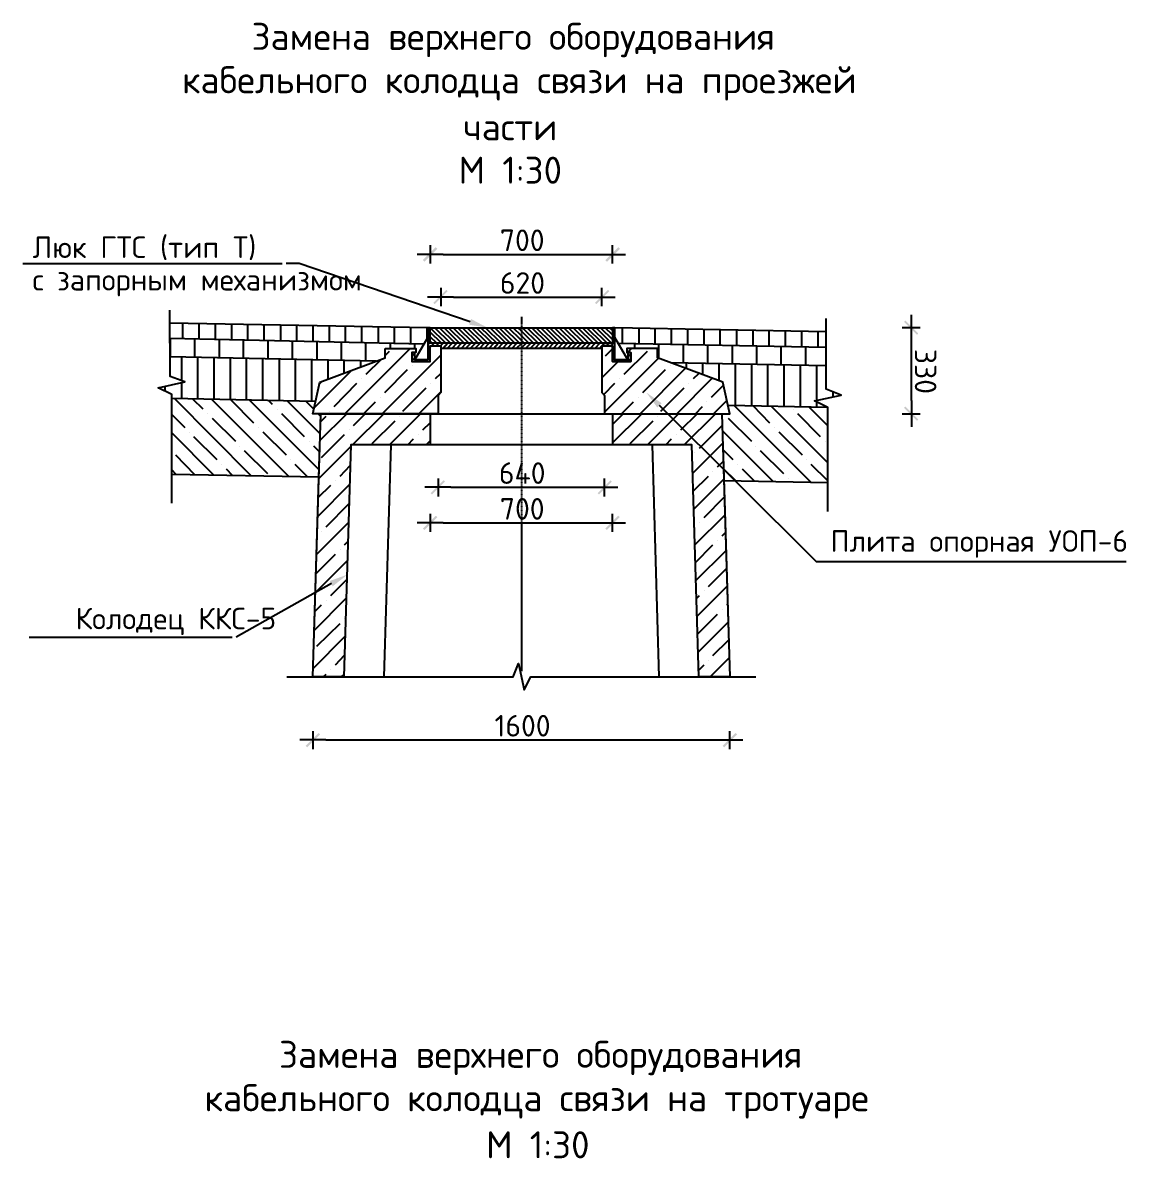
# Model space of a CAD drawing. Extents: x 8646 to 18206, y -17605 to -192.
# Drawn here: x 11720.6 to 11861.8, y -8151.9 to -8006.6 of the extents above; entities that cross this region are included whole.
import ezdxf

# ---------------------------------------------------------------- set-up
doc = ezdxf.new("R2010")
doc.units = 0
for name, color, linetype in [('PDF__0', 7, 'CONTINUOUS'), ('PDF__КОНСТРУКЦИЯ_КОЛОДЦА', 7, 'CONTINUOUS'), ('PDF__ТЕКСТ', 7, 'CONTINUOUS'), ('PDF__УСИЛЕНИЕ', 7, 'CONTINUOUS')]:
    doc.layers.add(name, color=color, linetype=linetype)
doc.styles.add('PDF_ISOCPEUR', font='isocpeur.ttf')

msp = doc.modelspace()

# ---------------------------------------------------------------- linework, layer by layer
at = {"layer": 'PDF__0', "linetype": 'CONTINUOUS'}
for points in [[(11774.399, -8036.249), (11771.094, -8036.249)], [(11772.746, -8035.062), (11772.746, -8037.393)], [(11794.444, -8036.249), (11797.75, -8036.249)], [(11796.097, -8037.393), (11796.097, -8035.062)], [(11774.103, -8040.529), (11774.103, -8042.86)], [(11794.741, -8042.86), (11794.741, -8040.529)], [(11775.755, -8041.716), (11772.407, -8041.716)], [(11793.088, -8041.716), (11796.436, -8041.716)], [(11834.323, -8047.267), (11834.323, -8043.962)], [(11835.467, -8045.615), (11833.136, -8045.615)], [(11834.323, -8054.938), (11834.323, -8058.286)], [(11833.136, -8056.633), (11835.467, -8056.633)], [(11773.763, -8064.897), (11773.763, -8067.228)], [(11795.08, -8067.228), (11795.08, -8064.897)], [(11775.416, -8066.041), (11772.068, -8066.041)], [(11793.427, -8066.041), (11796.775, -8066.041)], [(11772.746, -8069.431), (11772.746, -8071.762)], [(11796.097, -8071.762), (11796.097, -8069.431)], [(11774.399, -8070.576), (11771.094, -8070.576)], [(11794.444, -8070.576), (11797.75, -8070.576)], [(11757.744, -8097.232), (11757.744, -8099.563)], [(11811.099, -8099.563), (11811.099, -8097.232)], [(11759.397, -8098.376), (11756.092, -8098.376)], [(11809.446, -8098.376), (11812.752, -8098.376)]]:
    msp.add_lwpolyline(points, dxfattribs=at)
for points in [[(11773.467, -8035.317), (11772.026, -8037.181), (11771.814, -8036.969)], [(11773.679, -8035.528), (11773.467, -8035.317), (11772.026, -8037.181)], [(11795.165, -8036.969), (11795.377, -8037.181), (11796.817, -8035.317)], [(11795.377, -8037.181), (11796.817, -8035.317), (11797.029, -8035.528)], [(11774.823, -8040.783), (11773.34, -8042.606), (11773.17, -8042.436)], [(11774.992, -8040.953), (11774.823, -8040.783), (11773.34, -8042.606)], [(11793.851, -8042.436), (11794.02, -8042.606), (11795.504, -8040.783)], [(11794.02, -8042.606), (11795.504, -8040.783), (11795.673, -8040.953)], [(11835.213, -8046.335), (11833.39, -8044.894), (11833.56, -8044.682)], [(11835.043, -8046.547), (11835.213, -8046.335), (11833.39, -8044.894)], [(11833.56, -8055.701), (11833.39, -8055.87), (11835.213, -8057.353)], [(11833.39, -8055.87), (11835.213, -8057.353), (11835.043, -8057.523)], [(11774.484, -8065.151), (11773.001, -8066.973), (11772.831, -8066.804)], [(11774.653, -8065.321), (11774.484, -8065.151), (11773.001, -8066.973)], [(11794.19, -8066.804), (11794.36, -8066.973), (11795.843, -8065.151)], [(11794.36, -8066.973), (11795.843, -8065.151), (11796.012, -8065.321)], [(11773.467, -8069.686), (11772.026, -8071.508), (11771.814, -8071.338)], [(11773.679, -8069.855), (11773.467, -8069.686), (11772.026, -8071.508)], [(11795.165, -8071.338), (11795.377, -8071.508), (11796.817, -8069.686)], [(11795.377, -8071.508), (11796.817, -8069.686), (11797.029, -8069.855)], [(11758.465, -8097.486), (11757.024, -8099.308), (11756.812, -8099.139)], [(11758.677, -8097.656), (11758.465, -8097.486), (11757.024, -8099.308)], [(11810.167, -8099.139), (11810.379, -8099.308), (11811.82, -8097.486)], [(11810.379, -8099.308), (11811.82, -8097.486), (11812.031, -8097.656)]]:
    msp.add_solid(points, dxfattribs=at)
at = {"layer": 'PDF__КОНСТРУКЦИЯ_КОЛОДЦА', "linetype": 'CONTINUOUS'}
for points in [[(11739.691, -8068.075), (11739.691, -8054.175), (11737.954, -8053.327), (11741.344, -8052.565), (11739.479, -8051.844), (11739.437, -8043.368)], [(11823.643, -8069.135), (11823.643, -8055.828), (11821.948, -8054.98), (11825.338, -8054.26), (11823.431, -8053.497), (11823.431, -8044.428)]]:
    msp.add_lwpolyline(points, dxfattribs=at)
at = {"layer": 'PDF__УСИЛЕНИЕ', "linetype": 'CONTINUOUS'}
for points in [[(11774.399, -8036.249), (11794.444, -8036.249)], [(11775.755, -8041.716), (11793.088, -8041.716)], [(11772.45, -8045.615), (11739.437, -8045.021)], [(11741.09, -8047.055), (11741.09, -8045.064)], [(11743.208, -8047.098), (11743.208, -8045.106)], [(11745.285, -8047.14), (11745.285, -8045.106)], [(11747.362, -8047.183), (11747.362, -8045.148)], [(11749.438, -8047.225), (11749.438, -8045.191)], [(11784.443, -8044.216), (11784.443, -8044.343), (11784.443, -8044.386), (11784.443, -8044.513), (11784.443, -8044.555), (11784.443, -8044.682), (11784.443, -8044.725), (11784.443, -8044.852), (11784.443, -8044.894), (11784.443, -8045.021)], [(11784.443, -8045.064), (11784.443, -8045.148)], [(11784.443, -8045.191), (11784.443, -8045.191)], [(11751.515, -8047.267), (11751.515, -8045.233)], [(11753.634, -8047.31), (11753.634, -8045.275)], [(11755.71, -8047.352), (11755.71, -8045.318)], [(11757.787, -8047.437), (11757.787, -8045.36)], [(11759.863, -8047.479), (11759.863, -8045.403)], [(11761.94, -8047.522), (11761.94, -8045.445)], [(11764.016, -8047.564), (11764.016, -8045.445)], [(11766.135, -8047.606), (11766.135, -8045.487)], [(11768.212, -8047.649), (11768.212, -8045.53)], [(11770.288, -8047.691), (11770.288, -8045.572)], [(11772.365, -8047.013), (11772.365, -8045.615)], [(11772.45, -8046.038), (11772.746, -8045.742)], [(11772.45, -8046.632), (11772.746, -8046.335)], [(11774.781, -8047.606), (11772.746, -8045.615)], [(11774.187, -8047.606), (11772.746, -8046.208)], [(11775.374, -8047.606), (11773.34, -8045.615)], [(11775.967, -8047.606), (11773.933, -8045.615)], [(11776.518, -8047.606), (11774.526, -8045.615)], [(11777.111, -8047.606), (11775.12, -8045.615)], [(11777.705, -8047.606), (11775.713, -8045.615)], [(11778.298, -8047.606), (11776.306, -8045.615)], [(11778.891, -8047.606), (11776.9, -8045.615)], [(11779.485, -8047.606), (11777.493, -8045.615)], [(11780.078, -8047.606), (11778.086, -8045.615)], [(11780.671, -8047.606), (11778.679, -8045.615)], [(11781.265, -8047.606), (11779.23, -8045.615)], [(11781.858, -8047.606), (11779.824, -8045.615)], [(11782.451, -8047.606), (11780.417, -8045.615)], [(11783.002, -8047.606), (11781.01, -8045.615)], [(11783.595, -8047.606), (11781.604, -8045.615)], [(11784.189, -8047.606), (11782.197, -8045.615)], [(11784.782, -8047.606), (11784.443, -8047.267), (11782.79, -8045.615)], [(11785.375, -8047.606), (11784.443, -8046.674), (11783.383, -8045.615)], [(11785.969, -8047.606), (11784.443, -8046.081), (11783.977, -8045.615)], [(11784.443, -8045.233), (11784.443, -8045.318)], [(11784.443, -8045.36), (11784.443, -8045.36)], [(11784.443, -8045.403), (11784.443, -8045.487)], [(11784.443, -8045.53), (11784.443, -8045.53)], [(11784.443, -8045.572), (11784.443, -8045.657)], [(11784.443, -8045.699), (11784.443, -8045.699)], [(11784.443, -8045.742), (11784.443, -8045.826)], [(11784.443, -8045.869), (11784.443, -8045.869)], [(11784.443, -8045.911), (11784.443, -8045.996)], [(11784.443, -8046.038), (11784.443, -8046.038)], [(11784.443, -8046.081), (11784.443, -8046.165)], [(11784.443, -8046.208), (11784.443, -8046.208)], [(11784.443, -8046.25), (11784.443, -8046.335)], [(11784.443, -8046.377), (11784.443, -8046.377)], [(11784.443, -8046.42), (11784.443, -8046.504)], [(11784.443, -8046.547), (11784.443, -8046.547)], [(11784.443, -8046.589), (11784.443, -8046.674)], [(11786.562, -8047.606), (11784.57, -8045.615)], [(11787.155, -8047.606), (11785.163, -8045.615)], [(11787.748, -8047.606), (11785.757, -8045.615)], [(11788.342, -8047.606), (11786.308, -8045.615)], [(11788.935, -8047.606), (11786.901, -8045.615)], [(11789.486, -8047.606), (11787.494, -8045.615)], [(11790.079, -8047.606), (11788.087, -8045.615)], [(11790.673, -8047.606), (11788.681, -8045.615)], [(11791.266, -8047.606), (11789.274, -8045.615)], [(11791.859, -8047.606), (11789.867, -8045.615)], [(11792.452, -8047.606), (11790.461, -8045.615)], [(11793.046, -8047.606), (11791.054, -8045.615)], [(11793.639, -8047.606), (11791.647, -8045.615)], [(11794.232, -8047.606), (11792.241, -8045.615)], [(11794.826, -8047.606), (11792.792, -8045.615)], [(11795.419, -8047.606), (11793.385, -8045.615)], [(11795.97, -8047.606), (11793.978, -8045.615)], [(11794.571, -8045.615), (11796.097, -8047.14), (11796.394, -8046.844)], [(11796.097, -8046.547), (11795.165, -8045.615)], [(11796.097, -8045.954), (11795.758, -8045.615)], [(11796.097, -8045.996), (11796.394, -8045.657)], [(11796.097, -8046.589), (11796.394, -8046.25)], [(11823.431, -8046.165), (11796.394, -8045.615)], [(11797.368, -8047.649), (11797.368, -8045.657)], [(11799.487, -8047.691), (11799.487, -8045.699)], [(11801.564, -8047.733), (11801.564, -8045.699)], [(11803.64, -8047.776), (11803.64, -8045.742)], [(11805.717, -8047.818), (11805.717, -8045.784)], [(11807.794, -8047.861), (11807.794, -8045.826)], [(11809.87, -8047.903), (11809.87, -8045.869)], [(11811.989, -8047.945), (11811.989, -8045.911)], [(11814.066, -8047.988), (11814.066, -8045.954)], [(11816.142, -8048.03), (11816.142, -8045.996)], [(11818.219, -8048.072), (11818.219, -8046.038)], [(11820.295, -8048.115), (11820.295, -8046.081)], [(11822.414, -8048.157), (11822.414, -8046.123)], [(11771.941, -8047.733), (11739.437, -8047.013)], [(11739.522, -8049.344), (11739.522, -8047.013)], [(11742.658, -8049.429), (11742.658, -8047.098)], [(11745.794, -8049.471), (11745.794, -8047.14)], [(11748.887, -8049.556), (11748.887, -8047.225)], [(11752.023, -8049.598), (11752.023, -8047.31)], [(11755.159, -8049.683), (11755.159, -8047.352)], [(11758.295, -8049.725), (11758.295, -8047.437)], [(11761.389, -8049.81), (11761.389, -8047.479)], [(11764.525, -8049.852), (11764.525, -8047.564)], [(11767.661, -8048.284), (11767.661, -8047.649)], [(11770.797, -8049.725), (11772.45, -8046.886)], [(11770.797, -8048.284), (11770.797, -8047.691)], [(11772.45, -8047.225), (11772.746, -8046.928)], [(11772.45, -8047.818), (11772.746, -8047.522)], [(11772.45, -8048.412), (11772.746, -8048.115), (11772.916, -8047.945), (11773.213, -8047.606)], [(11773.594, -8047.606), (11772.746, -8046.801)], [(11773.001, -8047.606), (11772.746, -8047.352)], [(11773.509, -8047.945), (11773.806, -8047.606)], [(11774.06, -8047.945), (11774.399, -8047.606)], [(11774.399, -8048.242), (11774.992, -8047.606)], [(11774.992, -8048.242), (11775.586, -8047.606)], [(11775.586, -8048.242), (11776.179, -8047.606)], [(11776.179, -8048.242), (11776.772, -8047.606)], [(11776.772, -8048.242), (11777.366, -8047.606)], [(11777.323, -8048.242), (11777.959, -8047.606)], [(11777.917, -8048.242), (11778.552, -8047.606)], [(11778.51, -8048.242), (11779.146, -8047.606)], [(11779.103, -8048.242), (11779.696, -8047.606)], [(11779.696, -8048.242), (11780.29, -8047.606)], [(11780.29, -8048.242), (11780.883, -8047.606)], [(11780.883, -8048.242), (11781.476, -8047.606)], [(11781.476, -8048.242), (11782.07, -8047.606)], [(11782.07, -8048.242), (11782.663, -8047.606)], [(11782.663, -8048.242), (11783.256, -8047.606)], [(11783.256, -8048.242), (11783.85, -8047.606)], [(11783.807, -8048.242), (11784.443, -8047.649), (11784.443, -8047.606), (11784.443, -8047.691)], [(11784.401, -8048.242), (11784.443, -8048.2), (11785.036, -8047.606)], [(11784.443, -8046.716), (11784.443, -8046.716)], [(11784.443, -8046.759), (11784.443, -8046.844)], [(11784.443, -8046.886), (11784.443, -8046.886)], [(11784.443, -8046.928), (11784.443, -8047.013)], [(11784.443, -8047.055), (11784.443, -8047.055)], [(11784.443, -8047.098), (11784.443, -8047.183)], [(11784.443, -8047.225), (11784.443, -8047.225)], [(11784.443, -8047.267), (11784.443, -8047.352)], [(11784.443, -8047.394), (11784.443, -8047.394)], [(11784.443, -8047.437), (11784.443, -8047.522)], [(11784.443, -8047.564), (11784.443, -8047.564)], [(11784.443, -8047.733), (11784.443, -8047.733)], [(11784.443, -8047.776), (11784.443, -8047.861)], [(11784.443, -8047.903), (11784.443, -8047.903)], [(11784.443, -8047.945), (11784.443, -8048.03)], [(11784.443, -8048.072), (11784.443, -8048.072)], [(11784.443, -8048.115), (11784.443, -8048.2)], [(11784.994, -8048.242), (11785.63, -8047.606)], [(11785.587, -8048.242), (11786.223, -8047.606)], [(11786.18, -8048.242), (11786.774, -8047.606)], [(11786.774, -8048.242), (11787.367, -8047.606)], [(11787.367, -8048.242), (11787.96, -8047.606)], [(11787.96, -8048.242), (11788.554, -8047.606)], [(11788.554, -8048.242), (11789.147, -8047.606)], [(11789.147, -8048.242), (11789.74, -8047.606)], [(11789.74, -8048.242), (11790.334, -8047.606)], [(11790.334, -8048.242), (11790.927, -8047.606)], [(11790.884, -8048.242), (11791.52, -8047.606)], [(11791.478, -8048.242), (11792.113, -8047.606)], [(11792.071, -8048.242), (11792.707, -8047.606)], [(11792.664, -8048.242), (11793.258, -8047.606)], [(11793.258, -8048.242), (11793.851, -8047.606)], [(11793.851, -8048.242), (11794.444, -8047.606)], [(11794.444, -8048.242), (11795.038, -8047.606)], [(11795.207, -8049.217), (11796.097, -8048.327), (11796.394, -8048.03)], [(11795.292, -8047.945), (11795.631, -8047.606)], [(11795.885, -8047.945), (11796.394, -8047.437)], [(11798.046, -8049.725), (11796.394, -8046.886)], [(11823.431, -8048.157), (11796.86, -8047.649)], [(11798.936, -8048.284), (11798.936, -8047.649)], [(11802.03, -8049.513), (11802.03, -8047.733)], [(11805.166, -8050.149), (11805.166, -8047.776)], [(11808.302, -8050.191), (11808.302, -8047.861)], [(11811.438, -8050.234), (11811.438, -8047.903)], [(11814.574, -8050.319), (11814.574, -8047.988)], [(11817.668, -8050.361), (11817.668, -8048.03)], [(11820.804, -8050.446), (11820.804, -8048.115)], [(11834.323, -8054.938), (11834.323, -8047.267)], [(11765.839, -8049.895), (11739.437, -8049.344)], [(11740.962, -8052.395), (11740.962, -8049.386)], [(11743.039, -8054.768), (11743.039, -8049.429)], [(11745.115, -8054.811), (11745.115, -8049.471)], [(11747.192, -8054.853), (11747.192, -8049.513)], [(11749.269, -8054.895), (11749.269, -8049.556)], [(11761.855, -8056.633), (11770.204, -8048.284)], [(11766.601, -8056.633), (11774.103, -8049.132)], [(11766.983, -8049.174), (11767.534, -8048.623)], [(11770.416, -8049.259), (11770.797, -8048.878)], [(11770.416, -8049.852), (11770.797, -8049.471)], [(11772.45, -8049.005), (11772.746, -8048.708)], [(11772.45, -8049.598), (11772.746, -8049.259)], [(11784.443, -8048.242), (11784.443, -8048.242)], [(11784.443, -8048.284), (11784.443, -8048.369)], [(11784.443, -8048.412), (11784.443, -8048.412)], [(11784.443, -8048.454), (11784.443, -8048.539)], [(11784.443, -8048.581), (11784.443, -8048.581)], [(11784.443, -8048.623), (11784.443, -8048.708)], [(11784.443, -8048.751), (11784.443, -8048.751)], [(11784.443, -8048.793), (11784.443, -8048.878)], [(11784.443, -8048.92), (11784.443, -8048.92)], [(11784.443, -8048.962), (11784.443, -8049.047)], [(11784.443, -8049.09), (11784.443, -8049.09)], [(11784.443, -8049.132), (11784.443, -8049.217)], [(11784.443, -8049.259), (11784.443, -8049.259)], [(11784.443, -8049.301), (11784.443, -8049.386)], [(11784.443, -8049.429), (11784.443, -8049.429)], [(11784.443, -8049.471), (11784.443, -8049.556)], [(11795.08, -8056.421), (11801.988, -8049.513)], [(11796.097, -8048.92), (11796.394, -8048.623)], [(11796.097, -8049.513), (11796.394, -8049.217)], [(11797.58, -8051.548), (11800.547, -8048.623)], [(11798.004, -8048.793), (11798.513, -8048.284)], [(11798.004, -8049.937), (11798.428, -8049.556)], [(11798.046, -8049.344), (11798.428, -8048.962)], [(11751.345, -8054.938), (11751.345, -8049.598)], [(11753.464, -8054.98), (11753.464, -8049.641)], [(11755.541, -8055.023), (11755.541, -8049.683)], [(11757.617, -8055.065), (11757.617, -8049.725)], [(11759.694, -8052.226), (11759.694, -8049.768)], [(11761.77, -8051.42), (11761.77, -8049.81)], [(11763.889, -8050.615), (11763.889, -8049.852)], [(11764.567, -8051.548), (11766.517, -8049.641)], [(11766.941, -8053.921), (11769.865, -8050.954)], [(11770.458, -8050.403), (11770.458, -8050.403)], [(11770.882, -8049.937), (11771.136, -8049.725)], [(11771.475, -8049.937), (11771.729, -8049.725)], [(11772.068, -8049.937), (11772.323, -8049.725)], [(11772.662, -8049.937), (11772.746, -8049.852)], [(11784.443, -8049.598), (11784.443, -8049.598)], [(11784.443, -8049.641), (11784.443, -8049.725)], [(11784.443, -8049.768), (11784.443, -8049.768)], [(11784.443, -8049.81), (11784.443, -8049.895)], [(11784.443, -8049.937), (11784.443, -8049.937)], [(11784.443, -8049.98), (11784.443, -8050.064)], [(11784.443, -8050.107), (11784.443, -8050.107)], [(11784.443, -8050.149), (11784.443, -8050.234)], [(11784.443, -8050.276), (11784.443, -8050.276)], [(11784.443, -8050.319), (11784.443, -8050.403)], [(11784.443, -8050.446), (11784.443, -8050.446)], [(11784.443, -8050.488), (11784.443, -8050.573)], [(11784.443, -8050.615), (11784.443, -8050.615)], [(11784.443, -8050.658), (11784.443, -8050.742)], [(11784.443, -8050.785), (11784.443, -8050.785)], [(11784.443, -8050.827), (11784.443, -8050.912)], [(11784.443, -8050.954), (11784.443, -8050.954)], [(11784.443, -8050.997), (11784.443, -8051.081)], [(11794.741, -8052.014), (11796.817, -8049.937), (11797.072, -8049.725)], [(11796.267, -8049.937), (11796.478, -8049.725)], [(11797.411, -8049.937), (11797.665, -8049.725)], [(11799.614, -8056.633), (11805.42, -8050.785)], [(11799.954, -8053.921), (11802.878, -8050.954)], [(11803.471, -8050.403), (11803.471, -8050.403)], [(11823.431, -8050.488), (11803.556, -8050.107)], [(11805.547, -8050.827), (11805.547, -8050.149)], [(11807.624, -8051.632), (11807.624, -8050.191)], [(11809.743, -8052.437), (11809.743, -8050.234)], [(11811.82, -8055.574), (11811.82, -8050.276)], [(11813.896, -8055.616), (11813.896, -8050.319)], [(11815.973, -8055.658), (11815.973, -8050.361)], [(11818.049, -8055.701), (11818.049, -8050.403)], [(11820.126, -8055.743), (11820.126, -8050.446)], [(11822.245, -8054.938), (11822.245, -8050.488)], [(11757.914, -8055.87), (11762.703, -8051.081)], [(11763.974, -8052.141), (11763.974, -8052.141)], [(11773.424, -8052.141), (11774.103, -8051.463)], [(11784.443, -8051.124), (11784.443, -8051.124)], [(11784.443, -8051.166), (11784.443, -8051.251)], [(11784.443, -8051.293), (11784.443, -8051.293)], [(11784.443, -8051.336), (11784.443, -8051.42)], [(11784.443, -8051.463), (11784.443, -8051.463)], [(11784.443, -8051.505), (11784.443, -8051.59)], [(11784.443, -8051.632), (11784.443, -8051.632)], [(11784.443, -8051.675), (11784.443, -8051.759)], [(11784.443, -8051.802), (11784.443, -8051.802)], [(11784.443, -8051.844), (11784.443, -8051.929)], [(11784.443, -8051.971), (11784.443, -8051.971)], [(11784.443, -8052.014), (11784.443, -8052.098)], [(11784.443, -8052.141), (11784.443, -8052.141)], [(11784.443, -8052.183), (11784.443, -8052.268)], [(11784.443, -8052.31), (11784.443, -8052.31)], [(11784.443, -8052.353), (11784.443, -8052.437)], [(11784.443, -8052.48), (11784.443, -8052.48)], [(11796.987, -8052.141), (11796.987, -8052.141)], [(11804.319, -8056.633), (11808.853, -8052.098)], [(11806.437, -8052.141), (11807.116, -8051.463)], [(11738.843, -8053.751), (11738.843, -8053.116)], [(11740.962, -8054.726), (11740.962, -8052.649)], [(11758.592, -8052.819), (11758.889, -8052.522)], [(11760.457, -8055.701), (11763.381, -8052.734)], [(11769.271, -8056.294), (11772.238, -8053.327)], [(11771.306, -8056.633), (11774.103, -8053.836)], [(11772.831, -8052.734), (11772.831, -8052.734)], [(11784.443, -8052.522), (11784.443, -8052.607)], [(11784.443, -8052.649), (11784.443, -8052.649)], [(11784.443, -8052.692), (11784.443, -8052.777)], [(11784.443, -8052.819), (11784.443, -8052.819)], [(11784.443, -8052.861), (11784.443, -8052.946)], [(11784.443, -8052.988), (11784.443, -8052.988)], [(11784.443, -8053.031), (11784.443, -8053.116)], [(11784.443, -8053.158), (11784.443, -8053.158)], [(11784.443, -8053.2), (11784.443, -8053.285)], [(11784.443, -8053.327), (11784.443, -8053.327)], [(11784.443, -8053.37), (11784.443, -8053.455)], [(11784.443, -8053.497), (11784.443, -8053.497)], [(11784.443, -8053.539), (11784.443, -8053.624)], [(11784.443, -8053.666), (11784.443, -8053.666)], [(11784.443, -8053.709), (11784.443, -8053.794)], [(11784.443, -8053.836), (11784.443, -8053.836)], [(11784.443, -8053.878), (11784.443, -8053.963)], [(11794.995, -8054.175), (11796.394, -8052.734)], [(11802.284, -8056.294), (11805.251, -8053.327)], [(11805.844, -8052.734), (11805.844, -8052.734)], [(11808.768, -8054.514), (11810.294, -8052.988)], [(11824.321, -8054.472), (11824.321, -8053.836)], [(11758.083, -8055.065), (11739.691, -8054.684)], [(11749.862, -8064.558), (11740.03, -8054.684)], [(11743.717, -8056.04), (11742.403, -8054.768)], [(11754.651, -8064.643), (11744.819, -8054.811)], [(11750.201, -8057.82), (11747.277, -8054.895)], [(11758.55, -8063.795), (11749.65, -8054.895)], [(11752.574, -8055.446), (11752.066, -8054.938)], [(11758.677, -8059.218), (11754.439, -8054.98)], [(11757.871, -8056.04), (11756.854, -8055.023)], [(11764.228, -8056.633), (11765.754, -8055.107)], [(11766.347, -8054.514), (11766.347, -8054.514)], [(11784.443, -8054.006), (11784.443, -8054.006)], [(11784.443, -8054.048), (11784.443, -8054.133)], [(11784.443, -8054.175), (11784.443, -8054.175)], [(11784.443, -8054.217), (11784.443, -8054.302)], [(11784.443, -8054.345), (11784.443, -8054.345)], [(11784.443, -8054.387), (11784.443, -8054.472)], [(11784.443, -8054.514), (11784.443, -8054.514)], [(11784.443, -8054.556), (11784.443, -8054.641)], [(11784.443, -8054.684), (11784.443, -8054.684)], [(11784.443, -8054.726), (11784.443, -8054.811)], [(11784.443, -8054.853), (11784.443, -8054.853)], [(11784.443, -8054.895), (11784.443, -8054.98)], [(11784.443, -8055.023), (11784.443, -8055.023)], [(11784.443, -8055.065), (11784.443, -8055.15)], [(11784.443, -8055.192), (11784.443, -8055.192)], [(11784.443, -8055.234), (11784.443, -8055.319)], [(11784.443, -8055.362), (11784.443, -8055.362)], [(11797.241, -8056.633), (11798.767, -8055.107)], [(11799.36, -8054.514), (11799.36, -8054.514)], [(11808.175, -8055.107), (11808.175, -8055.107)], [(11809.023, -8056.633), (11810.718, -8054.938)], [(11822.245, -8055.785), (11822.245, -8055.15)], [(11741.386, -8058.413), (11739.691, -8056.718)], [(11744.31, -8056.633), (11744.31, -8056.633)], [(11753.167, -8056.04), (11753.167, -8056.04)], [(11756.685, -8059.599), (11753.761, -8056.633)], [(11758.719, -8056.93), (11758.422, -8056.633)], [(11759.863, -8056.294), (11759.863, -8056.294)], [(11773.679, -8056.633), (11773.763, -8056.548)], [(11783.426, -8056.633), (11809.107, -8056.633)], [(11784.443, -8055.404), (11784.443, -8055.489)], [(11784.443, -8055.531), (11784.443, -8055.531)], [(11784.443, -8055.574), (11784.443, -8055.658)], [(11784.443, -8055.701), (11784.443, -8055.701)], [(11784.443, -8055.743), (11784.443, -8055.828)], [(11784.443, -8055.87), (11784.443, -8055.87)], [(11784.443, -8055.913), (11784.443, -8055.997)], [(11784.443, -8056.04), (11784.443, -8056.04)], [(11784.443, -8056.082), (11784.443, -8056.167)], [(11784.443, -8056.209), (11784.443, -8056.209)], [(11784.443, -8056.252), (11784.443, -8056.336)], [(11784.443, -8056.379), (11784.443, -8056.379)], [(11784.443, -8056.421), (11784.443, -8056.506)], [(11784.443, -8056.548), (11784.443, -8056.548)], [(11784.443, -8056.591), (11784.443, -8056.675)], [(11784.443, -8056.718), (11784.443, -8056.718)], [(11784.443, -8056.76), (11784.443, -8056.845)], [(11802.072, -8055.531), (11822.16, -8075.534), (11823.855, -8075.534), (11861.826, -8075.534)], [(11806.692, -8056.633), (11807.582, -8055.701)], [(11810.336, -8056.633), (11810.336, -8056.633)], [(11823.643, -8055.828), (11810.887, -8055.574)], [(11821.524, -8065.448), (11811.65, -8055.574)], [(11816.227, -8057.82), (11814.066, -8055.616)], [(11823.643, -8062.905), (11816.439, -8055.701)], [(11819.193, -8056.04), (11819.193, -8056.04)], [(11822.711, -8059.599), (11819.787, -8056.633)], [(11823.643, -8058.159), (11821.27, -8055.785)], [(11747.87, -8060.193), (11744.904, -8057.226)], [(11784.443, -8056.887), (11784.443, -8056.887)], [(11784.443, -8056.93), (11784.443, -8057.014)], [(11784.443, -8057.057), (11784.443, -8057.057)], [(11784.443, -8057.099), (11784.443, -8057.184)], [(11784.443, -8057.226), (11784.443, -8057.226)], [(11784.443, -8057.269), (11784.443, -8057.353)], [(11784.443, -8057.396), (11784.443, -8057.396)], [(11784.443, -8057.438), (11784.443, -8057.523)], [(11784.443, -8057.565), (11784.443, -8057.565)], [(11784.443, -8057.608), (11784.443, -8057.692)], [(11784.443, -8057.735), (11784.443, -8057.735)], [(11784.443, -8057.777), (11784.443, -8057.862)], [(11784.443, -8057.904), (11784.443, -8057.904)], [(11784.443, -8057.947), (11784.443, -8058.031)], [(11784.443, -8058.074), (11784.443, -8058.074)], [(11784.443, -8058.116), (11784.443, -8058.201)], [(11784.443, -8058.243), (11784.443, -8058.243)], [(11784.443, -8058.286), (11784.443, -8058.371)], [(11813.896, -8060.193), (11810.93, -8057.226)], [(11745.073, -8064.473), (11739.691, -8059.091)], [(11741.937, -8059.006), (11741.937, -8059.006)], [(11745.497, -8062.524), (11742.53, -8059.599)], [(11750.794, -8058.413), (11750.794, -8058.413)], [(11754.354, -8061.93), (11751.388, -8059.006)], [(11784.443, -8058.413), (11784.443, -8058.413)], [(11784.443, -8058.455), (11784.443, -8058.54)], [(11784.443, -8058.582), (11784.443, -8058.582)], [(11784.443, -8058.625), (11784.443, -8058.71)], [(11784.443, -8058.752), (11784.443, -8058.752)], [(11784.443, -8058.794), (11784.443, -8058.879)], [(11784.443, -8058.921), (11784.443, -8058.921)], [(11784.443, -8058.964), (11784.443, -8059.049)], [(11784.443, -8059.091), (11784.443, -8059.091)], [(11784.443, -8059.133), (11784.443, -8059.218)], [(11784.443, -8059.26), (11784.443, -8059.26)], [(11784.443, -8059.303), (11784.443, -8059.388)], [(11784.443, -8059.43), (11784.443, -8059.43)], [(11784.443, -8059.472), (11784.443, -8059.557)], [(11784.443, -8059.599), (11784.443, -8059.599)], [(11784.443, -8059.642), (11784.443, -8059.727)], [(11816.693, -8065.363), (11810.167, -8058.837)], [(11816.82, -8058.413), (11816.82, -8058.413)], [(11820.38, -8061.93), (11817.414, -8059.006)], [(11748.421, -8060.786), (11748.421, -8060.786)], [(11757.278, -8060.193), (11757.278, -8060.193)], [(11758.592, -8061.507), (11757.871, -8060.786)], [(11784.443, -8059.769), (11784.443, -8059.769)], [(11784.443, -8059.811), (11784.443, -8059.896)], [(11784.443, -8059.939), (11784.443, -8059.939)], [(11784.443, -8059.981), (11784.443, -8060.066)], [(11784.443, -8060.108), (11784.443, -8060.108)], [(11784.443, -8060.15), (11784.443, -8060.235)], [(11784.443, -8060.278), (11784.443, -8060.278)], [(11784.443, -8060.32), (11784.443, -8060.405)], [(11784.443, -8060.447), (11784.443, -8060.447)], [(11784.443, -8060.489), (11784.443, -8060.574)], [(11784.443, -8060.617), (11784.443, -8060.617)], [(11784.443, -8060.659), (11784.443, -8060.744)], [(11784.443, -8060.786), (11784.443, -8060.786)], [(11784.443, -8060.828), (11784.443, -8060.913)], [(11784.443, -8060.956), (11784.443, -8060.956)], [(11784.443, -8060.998), (11784.443, -8061.083)], [(11784.443, -8061.125), (11784.443, -8061.125)], [(11784.443, -8061.168), (11784.443, -8061.252)], [(11814.447, -8060.786), (11814.447, -8060.786)], [(11823.304, -8060.193), (11823.304, -8060.193)], [(11742.658, -8064.431), (11740.2, -8061.93)], [(11751.981, -8064.304), (11749.014, -8061.379)], [(11754.905, -8062.524), (11754.905, -8062.524)], [(11784.443, -8061.295), (11784.443, -8061.295)], [(11784.443, -8061.337), (11784.443, -8061.422)], [(11784.443, -8061.464), (11784.443, -8061.464)], [(11784.443, -8061.507), (11784.443, -8061.591)], [(11784.443, -8061.634), (11784.443, -8061.634)], [(11784.443, -8061.676), (11784.443, -8061.761)], [(11784.443, -8061.803), (11784.443, -8061.803)], [(11784.443, -8061.846), (11784.443, -8061.93)], [(11784.443, -8061.973), (11784.443, -8061.973)], [(11784.443, -8062.015), (11784.443, -8062.1)], [(11784.443, -8062.142), (11784.443, -8062.142)], [(11784.443, -8062.185), (11784.443, -8062.269)], [(11784.443, -8062.312), (11784.443, -8062.312)], [(11784.443, -8062.354), (11784.443, -8062.439)], [(11784.443, -8062.481), (11784.443, -8062.481)], [(11784.443, -8062.524), (11784.443, -8062.608)], [(11784.443, -8062.651), (11784.443, -8062.651)], [(11811.523, -8062.524), (11810.252, -8061.252)], [(11818.007, -8064.304), (11815.04, -8061.379)], [(11820.931, -8062.524), (11820.931, -8062.524)], [(11740.242, -8064.388), (11739.691, -8063.795)], [(11746.09, -8063.117), (11746.09, -8063.117)], [(11747.446, -8064.515), (11746.684, -8063.71)], [(11757.066, -8064.685), (11755.498, -8063.117)], [(11784.443, -8062.693), (11784.443, -8062.778)], [(11784.443, -8062.82), (11784.443, -8062.82)], [(11784.443, -8062.863), (11784.443, -8062.947)], [(11784.443, -8062.99), (11784.443, -8062.99)], [(11784.443, -8063.032), (11784.443, -8063.117)], [(11784.443, -8063.159), (11784.443, -8063.159)], [(11784.443, -8063.202), (11784.443, -8063.286)], [(11784.443, -8063.329), (11784.443, -8063.329)], [(11784.443, -8063.371), (11784.443, -8063.456)], [(11784.443, -8063.498), (11784.443, -8063.498)], [(11784.443, -8063.541), (11784.443, -8063.625)], [(11784.443, -8063.668), (11784.443, -8063.668)], [(11784.443, -8063.71), (11784.443, -8063.795)], [(11784.443, -8063.837), (11784.443, -8063.837)], [(11784.443, -8063.88), (11784.443, -8063.964)], [(11784.443, -8064.007), (11784.443, -8064.007)], [(11784.443, -8064.049), (11784.443, -8064.134)], [(11811.904, -8065.278), (11810.294, -8063.668)], [(11812.116, -8063.117), (11812.116, -8063.117)], [(11814.277, -8065.321), (11812.709, -8063.71)], [(11823.643, -8065.236), (11821.524, -8063.117)], [(11758.507, -8064.727), (11739.691, -8064.388)], [(11784.443, -8064.176), (11784.443, -8064.176)], [(11784.443, -8064.219), (11784.443, -8064.304)], [(11784.443, -8064.346), (11784.443, -8064.346)], [(11784.443, -8064.388), (11784.443, -8064.473)], [(11784.443, -8064.515), (11784.443, -8064.515)], [(11784.443, -8064.558), (11784.443, -8064.643)], [(11784.443, -8064.685), (11784.443, -8064.685)], [(11784.443, -8064.727), (11784.443, -8064.812)], [(11784.443, -8064.854), (11784.443, -8064.854)], [(11784.443, -8064.897), (11784.443, -8064.982)], [(11784.443, -8065.024), (11784.443, -8065.024)], [(11784.443, -8065.066), (11784.443, -8065.151)], [(11784.443, -8065.193), (11784.443, -8065.193)], [(11784.443, -8065.236), (11784.443, -8065.321)], [(11784.443, -8065.363), (11784.443, -8065.363)], [(11784.443, -8065.405), (11784.443, -8065.49)], [(11784.443, -8065.533), (11784.443, -8065.533)], [(11823.643, -8065.49), (11810.336, -8065.236)], [(11818.6, -8064.897), (11818.6, -8064.897)], [(11775.416, -8066.041), (11793.427, -8066.041)], [(11784.443, -8065.575), (11784.443, -8065.66)], [(11784.443, -8065.702), (11784.443, -8065.702)], [(11784.443, -8065.744), (11784.443, -8065.829)], [(11784.443, -8065.872), (11784.443, -8065.872)], [(11784.443, -8065.914), (11784.443, -8065.999)], [(11784.443, -8066.041), (11784.443, -8066.041)], [(11784.443, -8066.083), (11784.443, -8066.168)], [(11784.443, -8066.211), (11784.443, -8066.211)], [(11784.443, -8066.253), (11784.443, -8066.338)], [(11784.443, -8066.38), (11784.443, -8066.38)], [(11784.443, -8066.422), (11784.443, -8066.507)], [(11784.443, -8066.55), (11784.443, -8066.55)], [(11784.443, -8066.592), (11784.443, -8066.677)], [(11784.443, -8066.719), (11784.443, -8066.719)], [(11784.443, -8066.761), (11784.443, -8066.846)], [(11784.443, -8066.889), (11784.443, -8066.889)], [(11784.443, -8066.931), (11784.443, -8067.016)], [(11784.443, -8067.058), (11784.443, -8067.058)], [(11784.443, -8067.101), (11784.443, -8067.185)], [(11784.443, -8067.228), (11784.443, -8067.228)], [(11784.443, -8067.27), (11784.443, -8067.355)], [(11784.443, -8067.397), (11784.443, -8067.397)], [(11784.443, -8067.44), (11784.443, -8067.524)], [(11784.443, -8067.567), (11784.443, -8067.567)], [(11784.443, -8067.609), (11784.443, -8067.694)], [(11784.443, -8067.736), (11784.443, -8067.736)], [(11784.443, -8067.779), (11784.443, -8067.863)], [(11784.443, -8067.906), (11784.443, -8067.906)], [(11784.443, -8067.948), (11784.443, -8068.033)], [(11784.443, -8068.075), (11784.443, -8068.075)], [(11784.443, -8068.118), (11784.443, -8068.202)], [(11784.443, -8068.245), (11784.443, -8068.245)], [(11784.443, -8068.287), (11784.443, -8068.372)], [(11784.443, -8068.414), (11784.443, -8068.414)], [(11784.443, -8068.457), (11784.443, -8068.541)], [(11784.443, -8068.584), (11784.443, -8068.584)], [(11784.443, -8068.626), (11784.443, -8068.711)], [(11784.443, -8068.753), (11784.443, -8068.753)], [(11784.443, -8068.796), (11784.443, -8068.88)], [(11784.443, -8068.923), (11784.443, -8068.923)], [(11784.443, -8068.965), (11784.443, -8069.05)], [(11784.443, -8069.092), (11784.443, -8069.092)], [(11784.443, -8069.135), (11784.443, -8069.219)], [(11784.443, -8069.262), (11784.443, -8069.262)], [(11784.443, -8069.304), (11784.443, -8069.389)], [(11784.443, -8069.431), (11784.443, -8069.431)], [(11784.443, -8069.474), (11784.443, -8069.558)], [(11784.443, -8069.601), (11784.443, -8069.601)], [(11784.443, -8069.643), (11784.443, -8069.728)], [(11784.443, -8069.77), (11784.443, -8069.77)], [(11784.443, -8069.813), (11784.443, -8069.898)], [(11774.399, -8070.576), (11794.444, -8070.576)], [(11784.443, -8069.94), (11784.443, -8069.94)], [(11784.443, -8069.982), (11784.443, -8070.067)], [(11784.443, -8070.109), (11784.443, -8070.109)], [(11784.443, -8070.152), (11784.443, -8070.237)], [(11784.443, -8070.279), (11784.443, -8070.279)], [(11784.443, -8070.321), (11784.443, -8070.406)], [(11784.443, -8070.448), (11784.443, -8070.448)], [(11784.443, -8070.491), (11784.443, -8070.576)], [(11784.443, -8070.618), (11784.443, -8070.618)], [(11784.443, -8070.66), (11784.443, -8070.745), (11784.443, -8070.787), (11784.443, -8070.915), (11784.443, -8070.957), (11784.443, -8071.084), (11784.443, -8071.126), (11784.443, -8071.254), (11784.443, -8071.296), (11784.443, -8071.423), (11784.443, -8071.466), (11784.443, -8071.593), (11784.443, -8071.635), (11784.443, -8071.762), (11784.443, -8071.805), (11784.443, -8071.932), (11784.443, -8071.974), (11784.443, -8072.101), (11784.443, -8072.144), (11784.443, -8072.271), (11784.443, -8072.313), (11784.443, -8072.44), (11784.443, -8072.483), (11784.443, -8072.61), (11784.443, -8072.652), (11784.443, -8072.779), (11784.443, -8072.822), (11784.443, -8072.949), (11784.443, -8072.991), (11784.443, -8073.118), (11784.443, -8073.161), (11784.443, -8073.288), (11784.443, -8073.33), (11784.443, -8073.457), (11784.443, -8073.5), (11784.443, -8073.627), (11784.443, -8073.669), (11784.443, -8073.796), (11784.443, -8073.839), (11784.443, -8073.966), (11784.443, -8074.008), (11784.443, -8074.135), (11784.443, -8074.178), (11784.443, -8074.305), (11784.443, -8074.347), (11784.443, -8074.474), (11784.443, -8074.517), (11784.443, -8074.644), (11784.443, -8074.686), (11784.443, -8074.813), (11784.443, -8074.856), (11784.443, -8074.983), (11784.443, -8075.025), (11784.443, -8075.152), (11784.443, -8075.195), (11784.443, -8075.322), (11784.443, -8075.364), (11784.443, -8075.491), (11784.443, -8075.534), (11784.443, -8075.661), (11784.443, -8075.703), (11784.443, -8075.831), (11784.443, -8075.873), (11784.443, -8076), (11784.443, -8076.042), (11784.443, -8076.17), (11784.443, -8076.212), (11784.443, -8076.339), (11784.443, -8076.381), (11784.443, -8076.509), (11784.443, -8076.551), (11784.443, -8076.678), (11784.443, -8076.72), (11784.443, -8076.848), (11784.443, -8076.89), (11784.443, -8077.017), (11784.443, -8077.06), (11784.443, -8077.187), (11784.443, -8077.229), (11784.443, -8077.356), (11784.443, -8077.399), (11784.443, -8077.526), (11784.443, -8077.568), (11784.443, -8077.695), (11784.443, -8077.738), (11784.443, -8077.865), (11784.443, -8077.907), (11784.443, -8078.034), (11784.443, -8078.077), (11784.443, -8078.204), (11784.443, -8078.246), (11784.443, -8078.373), (11784.443, -8078.416), (11784.443, -8078.543), (11784.443, -8078.585), (11784.443, -8078.712), (11784.443, -8078.755), (11784.443, -8078.882), (11784.443, -8078.924), (11784.443, -8079.051), (11784.443, -8079.094), (11784.443, -8079.221), (11784.443, -8079.263), (11784.443, -8079.39), (11784.443, -8079.433), (11784.443, -8079.56), (11784.443, -8079.602), (11784.443, -8079.729), (11784.443, -8079.772), (11784.443, -8079.899), (11784.443, -8079.941), (11784.443, -8080.068), (11784.443, -8080.111), (11784.443, -8080.238), (11784.443, -8080.28), (11784.443, -8080.407), (11784.443, -8080.45), (11784.443, -8080.577), (11784.443, -8080.619), (11784.443, -8080.746), (11784.443, -8080.789), (11784.443, -8080.916), (11784.443, -8080.958), (11784.443, -8081.085), (11784.443, -8081.128), (11784.443, -8081.255), (11784.443, -8081.297), (11784.443, -8081.425), (11784.443, -8081.467), (11784.443, -8081.594), (11784.443, -8081.636), (11784.443, -8081.764), (11784.443, -8081.806), (11784.443, -8081.933), (11784.443, -8081.975), (11784.443, -8082.103), (11784.443, -8082.145), (11784.443, -8082.272), (11784.443, -8082.314), (11784.443, -8082.442), (11784.443, -8082.484), (11784.443, -8082.611), (11784.443, -8082.653), (11784.443, -8082.781), (11784.443, -8082.823), (11784.443, -8082.95), (11784.443, -8082.993), (11784.443, -8083.12), (11784.443, -8083.162), (11784.443, -8083.289), (11784.443, -8083.332), (11784.443, -8083.459), (11784.443, -8083.501), (11784.443, -8083.628), (11784.443, -8083.671), (11784.443, -8083.798), (11784.443, -8083.84), (11784.443, -8083.967), (11784.443, -8084.01), (11784.443, -8084.137), (11784.443, -8084.179), (11784.443, -8084.306), (11784.443, -8084.349), (11784.443, -8084.476), (11784.443, -8084.518), (11784.443, -8084.645), (11784.443, -8084.688), (11784.443, -8084.815), (11784.443, -8084.857), (11784.443, -8084.984), (11784.443, -8085.027), (11784.443, -8085.154), (11784.443, -8085.196), (11784.443, -8085.323), (11784.443, -8085.366), (11784.443, -8085.493), (11784.443, -8085.535), (11784.443, -8085.662), (11784.443, -8085.705), (11784.443, -8085.832), (11784.443, -8085.874), (11784.443, -8086.001), (11784.443, -8086.044), (11784.443, -8086.171), (11784.443, -8086.213), (11784.443, -8086.34), (11784.443, -8086.383), (11784.443, -8086.51), (11784.443, -8086.552), (11784.443, -8086.679), (11784.443, -8086.722), (11784.443, -8086.849), (11784.443, -8086.891), (11784.443, -8087.018), (11784.443, -8087.061), (11784.443, -8087.188), (11784.443, -8087.23), (11784.443, -8087.358), (11784.443, -8087.4), (11784.443, -8087.527), (11784.443, -8087.569), (11784.443, -8087.697), (11784.443, -8087.739), (11784.443, -8087.866), (11784.443, -8087.908), (11784.443, -8088.036), (11784.443, -8088.078), (11784.443, -8088.205), (11784.443, -8088.247), (11784.443, -8088.375), (11784.443, -8088.417), (11784.443, -8088.544), (11784.443, -8088.587), (11784.443, -8088.714), (11784.443, -8088.756), (11784.443, -8088.883), (11784.443, -8088.926), (11784.443, -8089.053), (11784.443, -8089.095), (11784.443, -8089.222), (11784.443, -8089.265), (11784.443, -8089.392), (11784.443, -8089.434), (11784.443, -8089.561)], [(11759.397, -8098.376), (11809.446, -8098.376)]]:
    msp.add_lwpolyline(points, dxfattribs=at)
at = {"layer": 'PDF__УСИЛЕНИЕ', "color": 251, "linetype": 'CONTINUOUS'}
for points in [[(11720.621, -8037.393), (11753.803, -8037.393)], [(11777.874, -8044.852), (11756.007, -8037.393), (11754.312, -8037.393)]]:
    msp.add_lwpolyline(points, dxfattribs=at)
at = {"layer": 'PDF__УСИЛЕНИЕ', "linetype": 'CONTINUOUS'}
for points in [[(11784.443, -8048.242), (11794.741, -8048.242), (11794.741, -8047.945), (11796.097, -8047.945), (11796.097, -8049.937), (11798.428, -8049.937), (11798.428, -8048.793), (11798.046, -8048.793), (11798.046, -8049.725), (11796.394, -8049.725), (11796.394, -8045.615), (11796.097, -8045.615), (11796.097, -8047.606), (11784.443, -8047.606), (11772.746, -8047.606), (11772.746, -8045.615), (11772.45, -8045.615), (11772.45, -8049.725), (11770.797, -8049.725), (11770.797, -8048.793), (11770.416, -8048.793), (11770.416, -8049.937), (11772.746, -8049.937), (11772.746, -8047.945), (11774.103, -8047.945), (11774.103, -8048.242)], [(11784.443, -8045.615), (11796.097, -8045.615), (11796.097, -8047.606), (11784.443, -8047.606), (11772.746, -8047.606), (11772.746, -8045.615)], [(11766.983, -8048.284), (11770.924, -8048.284), (11770.924, -8048.793), (11770.416, -8048.793), (11770.416, -8049.937), (11772.746, -8049.937), (11772.746, -8047.945), (11774.103, -8047.945), (11774.103, -8053.921), (11773.763, -8054.302), (11773.763, -8056.633), (11757.744, -8056.633), (11758.634, -8052.607), (11766.983, -8049.471)], [(11801.861, -8048.284), (11797.919, -8048.284), (11797.919, -8048.793), (11798.428, -8048.793), (11798.428, -8049.937), (11796.097, -8049.937), (11796.097, -8047.945), (11794.741, -8047.945), (11794.741, -8053.921), (11795.08, -8054.302), (11795.08, -8056.633), (11811.099, -8056.633), (11810.209, -8052.607), (11801.861, -8049.471)]]:
    msp.add_lwpolyline(points, close=True, dxfattribs=at)
at = {"layer": 'PDF__УСИЛЕНИЕ', "color": 252, "linetype": 'CONTINUOUS'}
msp.add_lwpolyline([(11811.099, -8090.282), (11807.116, -8090.282), (11806.226, -8060.617), (11762.618, -8060.617), (11761.728, -8090.282), (11757.744, -8090.282), (11758.761, -8056.633), (11810.082, -8056.633)], close=True, dxfattribs=at)
for points in [[(11758.634, -8060.066), (11762.109, -8056.633)], [(11762.83, -8060.617), (11766.813, -8056.633)], [(11762.957, -8058.116), (11764.44, -8056.633)], [(11767.534, -8060.617), (11771.517, -8056.633)], [(11772.746, -8056.633), (11772.746, -8060.617)], [(11796.097, -8060.362), (11799.826, -8056.633)], [(11796.097, -8057.989), (11797.453, -8056.633)], [(11796.097, -8056.633), (11796.097, -8060.617)], [(11800.547, -8060.617), (11804.53, -8056.633)], [(11804.827, -8058.71), (11806.904, -8056.633)], [(11805.251, -8060.617), (11809.277, -8056.633)], [(11758.719, -8057.65), (11759.439, -8056.93)], [(11765.33, -8060.447), (11768.297, -8057.523)], [(11768.89, -8056.93), (11768.89, -8056.93)], [(11771.814, -8058.71), (11772.746, -8057.777)], [(11798.343, -8060.447), (11801.31, -8057.523)], [(11801.903, -8056.93), (11801.903, -8056.93)], [(11807.2, -8061.04), (11810.124, -8058.116)], [(11758.846, -8062.227), (11761.813, -8059.303)], [(11762.406, -8058.71), (11762.406, -8058.71)], [(11771.221, -8059.303), (11771.221, -8059.303)], [(11804.234, -8059.303), (11804.234, -8059.303)], [(11762.618, -8060.617), (11761.728, -8090.282), (11757.744, -8090.282), (11758.634, -8060.617)], [(11758.507, -8064.939), (11762.618, -8060.828)], [(11767.703, -8060.617), (11766.813, -8090.282)], [(11769.907, -8060.617), (11770.627, -8059.854)], [(11772.238, -8060.617), (11772.746, -8060.108)], [(11801.14, -8060.617), (11802.03, -8090.282)], [(11802.92, -8060.617), (11803.64, -8059.854)], [(11810.209, -8060.617), (11811.099, -8090.282), (11807.116, -8090.282), (11806.226, -8060.617)], [(11806.31, -8064.261), (11810.209, -8060.405)], [(11806.607, -8061.634), (11806.607, -8061.634)], [(11761.219, -8064.6), (11762.533, -8063.244)], [(11808.938, -8064.007), (11808.938, -8064.007)], [(11809.531, -8063.414), (11810.294, -8062.693)], [(11760.626, -8065.193), (11760.626, -8065.193)], [(11806.395, -8066.55), (11808.387, -8064.6)], [(11806.48, -8068.838), (11810.336, -8064.982)], [(11758.338, -8069.813), (11762.491, -8065.66)], [(11758.422, -8067.355), (11760.033, -8065.787)], [(11759.439, -8071.084), (11762.406, -8068.118)], [(11807.794, -8069.898), (11810.421, -8067.27)], [(11806.607, -8073.415), (11810.506, -8069.558)], [(11758.211, -8074.644), (11762.321, -8070.533)], [(11806.522, -8071.126), (11806.607, -8071.084)], [(11807.2, -8070.491), (11807.2, -8070.491)], [(11758.846, -8071.677), (11758.846, -8071.677)], [(11809.531, -8072.822), (11809.531, -8072.822)], [(11810.124, -8072.271), (11810.548, -8071.847)], [(11761.219, -8074.008), (11761.219, -8074.008)], [(11761.813, -8073.415), (11762.279, -8072.949)], [(11806.649, -8075.703), (11808.938, -8073.415)], [(11806.734, -8077.992), (11810.633, -8074.135)], [(11758.083, -8079.517), (11762.194, -8075.407)], [(11758.126, -8077.102), (11760.626, -8074.602)], [(11808.387, -8078.755), (11810.675, -8076.424)], [(11760.118, -8078.373), (11747.912, -8085.239)], [(11760.033, -8079.899), (11762.109, -8077.822)], [(11806.819, -8080.28), (11807.2, -8079.899)], [(11806.861, -8082.569), (11810.76, -8078.712)], [(11807.794, -8079.306), (11807.794, -8079.306)], [(11757.914, -8084.391), (11762.025, -8080.238)], [(11757.999, -8081.933), (11758.846, -8081.085)], [(11759.439, -8080.492), (11759.439, -8080.492)], [(11810.718, -8081.085), (11810.845, -8081.001)], [(11761.813, -8082.865), (11761.813, -8082.865)], [(11806.946, -8084.857), (11809.531, -8082.272)], [(11810.124, -8081.679), (11810.124, -8081.679)], [(11758.253, -8086.383), (11761.219, -8083.459)], [(11806.988, -8087.188), (11810.887, -8083.289)], [(11721.426, -8085.239), (11747.404, -8085.239)], [(11757.787, -8089.222), (11761.897, -8085.111)], [(11808.938, -8087.569), (11810.972, -8085.578)], [(11754.396, -8090.282), (11783.383, -8090.282), (11784.062, -8088.587), (11784.782, -8091.977), (11785.63, -8090.282), (11814.447, -8090.282)], [(11760.626, -8088.756), (11761.813, -8087.527)], [(11807.073, -8089.476), (11807.794, -8088.756)], [(11808.387, -8088.163), (11808.387, -8088.163)], [(11808.599, -8090.282), (11811.014, -8087.866)], [(11759.058, -8090.282), (11759.439, -8089.943)], [(11760.033, -8089.349), (11760.033, -8089.349)], [(11761.431, -8090.282), (11761.77, -8089.985)]]:
    msp.add_lwpolyline(points, dxfattribs=at)
at = {"layer": 'PDF__УСИЛЕНИЕ', "color": 251, "linetype": 'CONTINUOUS'}
msp.add_solid([(11778.001, -8044.513), (11780.078, -8045.615), (11777.747, -8045.233)], dxfattribs=at)
at = {"layer": 'PDF__УСИЛЕНИЕ', "linetype": 'CONTINUOUS'}
msp.add_solid([(11801.818, -8055.828), (11800.42, -8053.921), (11802.369, -8055.277)], dxfattribs=at)
at = {"layer": 'PDF__УСИЛЕНИЕ', "color": 252, "linetype": 'CONTINUOUS'}
msp.add_solid([(11759.906, -8078.034), (11762.152, -8077.229), (11760.287, -8078.712)], dxfattribs=at)

# ---------------------------------------------------------------- texts
at = {"layer": 'PDF__ТЕКСТ', "linetype": 'CONTINUOUS', "attachment_point": 4, "style": 'PDF_ISOCPEUR'}
for s, insert, char_height in [('Замена верхнего оборудования', (11749.903, -8008.807), 3.45179), ('кабельного колодца связи на проезжей', (11741.003, -8014.359), 3.45179), ('части', (11776.984, -8019.91), 3.4518), ('М 1:30', (11776.391, -8025.462), 3.4518), ('700', (11781.675, -8034.432), 2.7614), ('620', (11781.675, -8039.899), 2.7614), ('640', (11781.548, -8064.226), 2.7614), ('700', (11781.675, -8068.803), 2.7614), ('Плита опорная УОП-6', (11823.971, -8073.295), 2.76143), ('1600', (11780.997, -8096.562), 2.7614), ('Замена верхнего оборудования', (11753.421, -8139.084), 3.45179), ('кабельного колодца связи на тротуаре', (11743.885, -8144.636), 3.45179), ('М 1:30', (11779.908, -8150.188), 3.4518)]:
    msp.add_mtext(s, dxfattribs=dict(at, insert=insert, char_height=char_height))
at = {"layer": 'PDF__ТЕКСТ', "color": 251, "linetype": 'CONTINUOUS', "char_height": 2.76143, "attachment_point": 4, "style": 'PDF_ISOCPEUR'}
for s, insert in [('Люк ГТС (тип Т)', (11721.876, -8035.449)), ('с запорным механизмом', (11721.876, -8039.857))]:
    msp.add_mtext(s, dxfattribs=dict(at, insert=insert))
at = {"layer": 'PDF__ТЕКСТ', "linetype": 'CONTINUOUS', "insert": (11836.148, -8048.328), "char_height": 2.7614, "attachment_point": 4, "rotation": 270, "style": 'PDF_ISOCPEUR'}
msp.add_mtext('330', dxfattribs=at)
at = {"layer": 'PDF__ТЕКСТ', "color": 252, "linetype": 'CONTINUOUS', "insert": (11727.386, -8083.212), "char_height": 2.76143, "attachment_point": 4, "style": 'PDF_ISOCPEUR'}
msp.add_mtext('Колодец ККС-5', dxfattribs=at)

doc.saveas('drawing.dxf')
